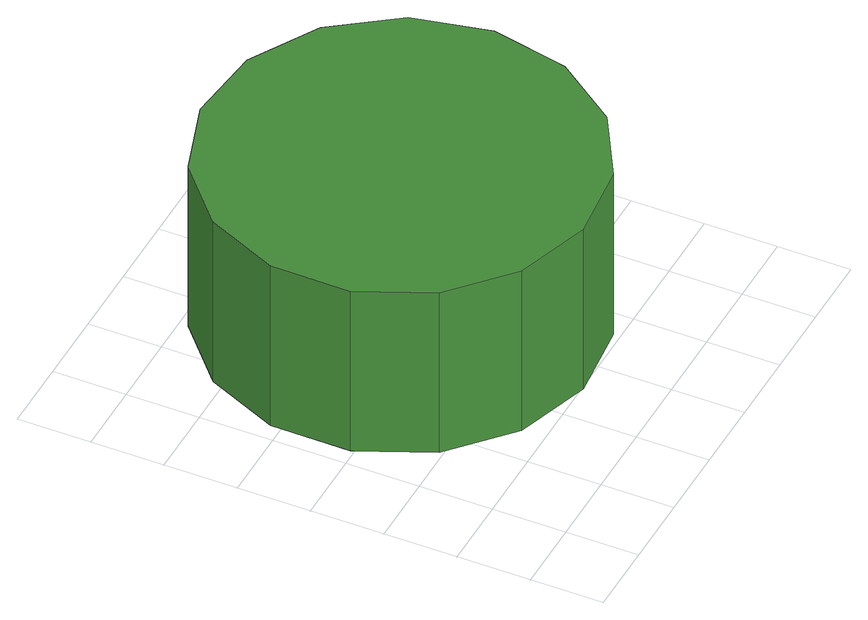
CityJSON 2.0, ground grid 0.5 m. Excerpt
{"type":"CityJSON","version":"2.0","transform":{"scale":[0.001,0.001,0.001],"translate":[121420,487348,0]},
"CityObjects":{
"tree1":{"type":"SolitaryVegetationObject","attributes":{"function":"something"},"geometry":[{"type":"MultiSurface","lod":"1","boundaries":[[[0,1,2,3,4,5,6,7,8,9,10,11,12,13,14]],[[15,16,17,18,19,20,21,22,23,24,25,26,27,28,29]],[[0,29,28,1]],[[1,28,27,2]],[[2,27,26,3]],[[3,26,25,4]],[[4,25,24,5]],[[5,24,23,6]],[[6,23,22,7]],[[7,22,21,8]],[[8,21,20,9]],[[9,20,19,10]],[[10,19,18,11]],[[11,18,17,12]],[[12,17,16,13]],[[13,16,15,14]],[[14,15,29,0]]]}]}
},
"vertices":[
[2727,1801,1897],[2613,2336,1897],[2292,2779,1897],[1818,3052,1897],[1273,3110,1897],[753,2940,1897],[346,2574,1897],[124,2074,1897],[124,1527,1897],[346,1027,1897],[753,661,1897],[1273,492,1897],[1818,549,1897],[2292,823,1897],[2613,1266,1897],[2613,1266,607],[2292,823,607],[1818,549,607],[1273,492,607],[753,661,607],[346,1027,607],[124,1527,607],[124,2074,607],[346,2574,607],[753,2940,607],[1273,3110,607],[1818,3052,607],[2292,2779,607],[2613,2336,607],[2727,1801,607]
]}
